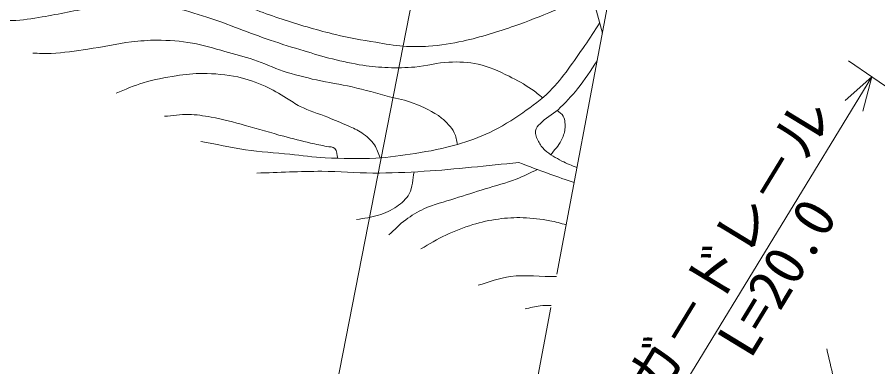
# Model space of a CAD drawing. Units: millimetres, scale not verified. Extents: x 40000 to 680000, y 20000 to 380000.
# Drawn here: x 316905 to 354915, y 267979 to 283444 of the extents above; entities that cross this region are included whole.
import ezdxf
from ezdxf.enums import TextEntityAlignment as Align

# ---------------------------------------------------------------- set-up
doc = ezdxf.new("R2010")
doc.units = ezdxf.units.MM
doc.header["$LTSCALE"] = 1000
doc.linetypes.add('CHAIN', pattern=[18.5, 12, -1.5, 3.5, -1.5])
for name, color, linetype, lineweight in [('M-BGD', 7, 'Continuous', 13), ('M-BMK', 2, 'CHAIN', 13), ('M-STR-HTXT', 7, 'Continuous', 13)]:
    doc.layers.add(name, color=color, linetype=linetype, lineweight=lineweight)
doc.styles.add('ＭＳ ゴシック', font='')
doc.styles.get('ＭＳ ゴシック').set_extended_font_data('MS Gothic')

msp = doc.modelspace()

# ---------------------------------------------------------------- linework, layer by layer
at = {"layer": 'M-BGD'}
msp.add_lwpolyline([(286478, 312102), (287555, 310614), (296479, 304359), (308271, 301827), (315043, 300135), (331914, 298815), (337579, 301760), (342750, 282732)], dxfattribs=at)
for points, knots in [([(277588, 309379), (277926, 308800), (278277, 308229), (278602, 307643), (278921, 307072), (279215, 306487), (279521, 305909), (279870, 305249), (280215, 304587), (280566, 303928), (280849, 303400), (281134, 302873), (281421, 302347), (281678, 301874), (281912, 301387), (282199, 300931), (282452, 300529), (282728, 300140), (283027, 299771), (283297, 299439), (283623, 299157), (283895, 298827), (284072, 298611), (284191, 298346), (284392, 298152), (284896, 297665), (285510, 297297), (286126, 296966), (286919, 296539), (287789, 296278), (288626, 295945), (289634, 295545), (290644, 295150), (291661, 294772), (292896, 294314), (294149, 293906), (295384, 293446), (297134, 292795), (298885, 292142), (300606, 291418), (302071, 290802), (303520, 290146), (304948, 289448), (305861, 289002), (306740, 288491), (307646, 288033), (308684, 287507), (309719, 286975), (310783, 286502), (311423, 286218), (312068, 285938), (312734, 285718), (313334, 285520), (313948, 285356), (314570, 285240), (315113, 285138), (315665, 285094), (316215, 285049), (316851, 284996), (317490, 284969), (318128, 284953), (318976, 284932), (319824, 284961), (320672, 284953), (321373, 284947), (322076, 284966), (322776, 284915), (323321, 284875), (323867, 284816), (324402, 284704), (325117, 284555), (325810, 284315), (326506, 284092), (327259, 283851), (327990, 283547), (328744, 283308), (329477, 283076), (330215, 282855), (330963, 282677), (331550, 282537), (332146, 282432), (332742, 282332), (333148, 282265), (333555, 282189), (333966, 282160), (334335, 282134), (334707, 282133), (335075, 282160), (335590, 282199), (336102, 282279), (336606, 282390), (337378, 282560), (338135, 282799), (338882, 283059), (340038, 283462), (341152, 283978), (342287, 284437)], [0, 0, 0, 0, 1, 1, 1, 2, 2, 2, 3, 3, 3, 4, 4, 4, 5, 5, 5, 6, 6, 6, 7, 7, 7, 8, 8, 8, 9, 9, 9, 10, 10, 10, 11, 11, 11, 12, 12, 12, 13, 13, 13, 14, 14, 14, 15, 15, 15, 16, 16, 16, 17, 17, 17, 18, 18, 18, 19, 19, 19, 20, 20, 20, 21, 21, 21, 22, 22, 22, 23, 23, 23, 24, 24, 24, 25, 25, 25, 26, 26, 26, 27, 27, 27, 28, 28, 28, 29, 29, 29, 30, 30, 30, 31, 31, 31, 32, 32, 32, 32]), ([(275264, 308638), (275571, 308263), (275903, 307907), (276185, 307514), (276615, 306915), (276991, 306278), (277359, 305639), (277822, 304835), (278211, 303990), (278659, 303178), (278894, 302753), (279141, 302335), (279386, 301916), (279594, 301560), (279802, 301205), (280015, 300853), (280249, 300468), (280474, 300076), (280729, 299705), (281037, 299259), (281376, 298835), (281716, 298413), (282067, 297976), (282434, 297551), (282804, 297129), (283224, 296649), (283636, 296160), (284088, 295709), (284465, 295332), (284851, 294959), (285278, 294638), (285625, 294377), (285994, 294143), (286383, 293950), (286772, 293756), (287184, 293610), (287599, 293482), (288047, 293344), (288506, 293243), (288967, 293159), (289493, 293064), (290027, 293017), (290557, 292955), (291089, 292893), (291628, 292877), (292155, 292785), (292872, 292661), (293577, 292470), (294277, 292271), (295800, 291837), (297296, 291314), (298791, 290791), (299527, 290534), (300262, 290271), (300984, 289975), (301859, 289617), (302712, 289207), (303573, 288815), (304366, 288454), (305164, 288105), (305945, 287718), (306854, 287267), (307740, 286769), (308635, 286290), (309078, 286053), (309515, 285804), (309962, 285576), (310361, 285372), (310757, 285158), (311173, 284989), (311613, 284811), (312081, 284710), (312525, 284543), (312983, 284370), (313425, 284157), (313877, 283969), (314262, 283809), (314633, 283602), (315037, 283497), (315572, 283358), (316130, 283293), (316682, 283293), (317128, 283293), (317568, 283393), (318008, 283459), (318759, 283572), (319498, 283767), (320253, 283854), (320925, 283932), (321603, 283973), (322280, 283969), (322775, 283966), (323272, 283950), (323760, 283867), (324277, 283778), (324777, 283606), (325277, 283446), (326225, 283143), (327140, 282746), (328083, 282426), (328576, 282258), (329075, 282104), (329575, 281954), (329989, 281829), (330404, 281701), (330824, 281597), (331271, 281487), (331721, 281384), (332176, 281317), (332543, 281262), (332914, 281228), (333285, 281215), (333681, 281201), (334077, 281208), (334471, 281240), (334976, 281282), (335470, 281438), (335976, 281457), (336406, 281473), (336844, 281462), (337264, 281368), (337741, 281260), (338188, 281044), (338629, 280832), (338973, 280666), (339305, 280471), (339623, 280258), (339795, 280143), (339952, 280005), (340116, 279879)], [0, 0, 0, 0, 1, 1, 1, 2, 2, 2, 3, 3, 3, 4, 4, 4, 5, 5, 5, 6, 6, 6, 7, 7, 7, 8, 8, 8, 9, 9, 9, 10, 10, 10, 11, 11, 11, 12, 12, 12, 13, 13, 13, 14, 14, 14, 15, 15, 15, 16, 16, 16, 17, 17, 17, 18, 18, 18, 19, 19, 19, 20, 20, 20, 21, 21, 21, 22, 22, 22, 23, 23, 23, 24, 24, 24, 25, 25, 25, 26, 26, 26, 27, 27, 27, 28, 28, 28, 29, 29, 29, 30, 30, 30, 31, 31, 31, 32, 32, 32, 33, 33, 33, 34, 34, 34, 35, 35, 35, 36, 36, 36, 37, 37, 37, 38, 38, 38, 39, 39, 39, 40, 40, 40, 41, 41, 41, 42, 42, 42, 43, 43, 43, 43]), ([(325013, 277952), (325672, 277829), (326326, 277679), (326989, 277582), (327641, 277488), (328298, 277444), (328953, 277378), (329472, 277326), (329988, 277252), (330509, 277225), (331252, 277187), (331998, 277171), (332740, 277212), (333322, 277245), (333900, 277322), (334475, 277416), (335105, 277520), (335736, 277633), (336349, 277812), (336838, 277954), (337319, 278127), (337778, 278347), (338286, 278592), (338767, 278893), (339231, 279215), (339652, 279506), (340072, 279806), (340430, 280171), (341022, 280775), (341483, 281496), (341973, 282186), (342203, 282509), (342410, 282849), (342629, 283180)], [0, 0, 0, 0, 1, 1, 1, 2, 2, 2, 3, 3, 3, 4, 4, 4, 5, 5, 5, 6, 6, 6, 7, 7, 7, 8, 8, 8, 9, 9, 9, 10, 10, 10, 11, 11, 11, 11]), ([(317590, 281852), (317862, 281848), (318134, 281826), (318406, 281840), (318949, 281867), (319487, 281955), (320025, 282031), (320670, 282122), (321305, 282274), (321951, 282350), (322323, 282393), (322698, 282429), (323073, 282426), (323598, 282423), (324124, 282386), (324642, 282299), (325127, 282217), (325595, 282058), (326070, 281929), (326501, 281811), (326934, 281701), (327358, 281559), (327794, 281412), (328208, 281204), (328646, 281062), (329131, 280904), (329628, 280781), (330125, 280666), (330644, 280547), (331174, 280479), (331694, 280360), (332250, 280233), (332799, 280073), (333351, 279927), (333700, 279834), (334061, 279778), (334397, 279646), (334836, 279473), (335278, 279277), (335647, 278983), (335871, 278805), (336072, 278585), (336208, 278333), (336293, 278174), (336306, 277987), (336355, 277813)], [0, 0, 0, 0, 1, 1, 1, 2, 2, 2, 3, 3, 3, 4, 4, 4, 5, 5, 5, 6, 6, 6, 7, 7, 7, 8, 8, 8, 9, 9, 9, 10, 10, 10, 11, 11, 11, 12, 12, 12, 13, 13, 13, 14, 14, 14, 15, 15, 15, 15]), ([(341633, 276790), (341409, 276887), (341176, 276965), (340961, 277081), (340699, 277221), (340430, 277363), (340213, 277565), (340096, 277674), (339994, 277804), (339924, 277948), (339852, 278095), (339769, 278262), (339796, 278424), (339816, 278545), (339917, 278640), (340000, 278730), (340228, 278976), (340544, 279124), (340791, 279351), (341103, 279636), (341392, 279948), (341658, 280277), (341975, 280669), (342234, 281104), (342522, 281517)], [0, 0, 0, 0, 1, 1, 1, 2, 2, 2, 3, 3, 3, 4, 4, 4, 5, 5, 5, 6, 6, 6, 7, 7, 7, 8, 8, 8, 8]), ([(321275, 280086), (321675, 280239), (322063, 280424), (322474, 280545), (322949, 280685), (323438, 280779), (323928, 280851), (324316, 280909), (324708, 280956), (325101, 280953), (325618, 280950), (326138, 280909), (326644, 280800), (327060, 280711), (327465, 280564), (327855, 280392), (328184, 280247), (328488, 280051), (328799, 279869), (329001, 279751), (329188, 279605), (329398, 279500), (329791, 279303), (330216, 279181), (330622, 279015), (330926, 278891), (331231, 278771), (331528, 278632), (331731, 278538), (331944, 278456), (332127, 278326), (332338, 278177), (332541, 278003), (332688, 277791), (332805, 277622), (332850, 277413), (332931, 277225)], [0, 0, 0, 0, 1, 1, 1, 2, 2, 2, 3, 3, 3, 4, 4, 4, 5, 5, 5, 6, 6, 6, 7, 7, 7, 8, 8, 8, 9, 9, 9, 10, 10, 10, 11, 11, 11, 12, 12, 12, 12]), ([(323417, 279059), (323769, 279087), (324119, 279150), (324472, 279144), (324805, 279137), (325138, 279084), (325466, 279025), (325977, 278933), (326478, 278791), (326980, 278659), (327549, 278509), (328111, 278327), (328680, 278174), (329072, 278069), (329466, 277969), (329862, 277877), (330101, 277821), (330344, 277778), (330584, 277724), (330701, 277697), (330846, 277721), (330933, 277639), (331043, 277534), (331018, 277347), (331060, 277201)], [0, 0, 0, 0, 1, 1, 1, 2, 2, 2, 3, 3, 3, 4, 4, 4, 5, 5, 5, 6, 6, 6, 7, 7, 7, 8, 8, 8, 8]), ([(340756, 279321), (340844, 279237), (340965, 279178), (341021, 279069), (341108, 278897), (341115, 278687), (341097, 278495), (341081, 278317), (341012, 278145), (340931, 277985), (340815, 277755), (340630, 277567), (340479, 277358)], [0, 0, 0, 0, 1, 1, 1, 2, 2, 2, 3, 3, 3, 4, 4, 4, 4]), ([(327493, 276549), (328449, 276575), (329405, 276629), (330362, 276626), (331115, 276623), (331867, 276549), (332619, 276549), (333372, 276549), (334125, 276578), (334876, 276626), (336274, 276714), (337665, 276885), (339059, 277015)], [0, 0, 0, 0, 1, 1, 1, 2, 2, 2, 3, 3, 3, 4, 4, 4, 4]), ([(339059, 277015), (339514, 276845), (339967, 276670), (340424, 276505), (340784, 276374), (341146, 276251), (341508, 276125)], [0, 0, 0, 0, 1, 1, 1, 2, 2, 2, 2]), ([(331897, 274494), (332220, 274558), (332553, 274582), (332866, 274686), (333147, 274779), (333428, 274896), (333669, 275068), (333882, 275220), (334093, 275399), (334217, 275629), (334375, 275921), (334361, 276277), (334433, 276600)], [0, 0, 0, 0, 1, 1, 1, 2, 2, 2, 3, 3, 3, 4, 4, 4, 4]), ([(333325, 273818), (333571, 274039), (333798, 274285), (334064, 274482), (334316, 274668), (334584, 274835), (334868, 274966), (335303, 275168), (335776, 275277), (336232, 275425), (336677, 275570), (337125, 275706), (337571, 275846), (338030, 275990), (338499, 276107), (338949, 276280), (339267, 276402), (339568, 276564), (339878, 276706)], [0, 0, 0, 0, 1, 1, 1, 2, 2, 2, 3, 3, 3, 4, 4, 4, 5, 5, 5, 6, 6, 6, 6]), ([(334734, 273197), (335104, 273401), (335461, 273630), (335843, 273809), (336227, 273988), (336623, 274145), (337029, 274268), (337398, 274379), (337776, 274465), (338158, 274517), (338519, 274566), (338884, 274585), (339248, 274574), (339646, 274562), (340043, 274511), (340434, 274440), (340678, 274396), (340916, 274319), (341156, 274258)], [0, 0, 0, 0, 1, 1, 1, 2, 2, 2, 3, 3, 3, 4, 4, 4, 5, 5, 5, 6, 6, 6, 6]), ([(337259, 271590), (337737, 271718), (338203, 271909), (338693, 271973), (339365, 272060), (340048, 271969), (340726, 271967)], [0, 0, 0, 0, 1, 1, 1, 2, 2, 2, 2]), ([(339337, 270538), (339558, 270585), (339776, 270650), (340001, 270678), (340162, 270698), (340325, 270691), (340487, 270698)], [0, 0, 0, 0, 1, 1, 1, 2, 2, 2, 2]), ([(352658, 268768), (352860, 267932), (353047, 267094), (353262, 266262), (353520, 265263), (353780, 264263), (354084, 263278), (354288, 262621), (354550, 261983), (354754, 261327), (354916, 260802), (355019, 260260), (355194, 259739), (355370, 259212), (355590, 258701), (355806, 258190), (355982, 257772), (356176, 257363), (356363, 256951), (356576, 256479), (356792, 256008), (357007, 255537)], [0, 0, 0, 0, 1, 1, 1, 2, 2, 2, 3, 3, 3, 4, 4, 4, 5, 5, 5, 6, 6, 6, 7, 7, 7, 7])]:
    msp.add_open_spline(points, degree=3, knots=knots, dxfattribs=at)
at = {"layer": 'M-BMK'}
msp.add_line((337326, 253892), (346466, 302486), dxfattribs=at)
at = {"layer": 'M-STR-HTXT'}
for p, q in [((334627, 285594), (328705, 255438)), ((353614, 281508), (372054, 268846)), ((344495, 264148), (354645, 280801)), ((354645, 280801), (353480, 279754)), ((354645, 280801), (353864, 279520)), ((354645, 280801), (354248, 279286))]:
    msp.add_line(p, q, dxfattribs=at)

# ---------------------------------------------------------------- texts
at = {"layer": 'M-STR-HTXT', "style": 'ＭＳ ゴシック'}
for s, p in [('ガ－ドレ－ル', (349570, 272474)), ('L=20.0', (351705, 271173))]:
    msp.add_text(s, height=1833, rotation=58.638, dxfattribs=at).set_placement(p, align=Align.BOTTOM_CENTER)

doc.saveas('drawing.dxf')
